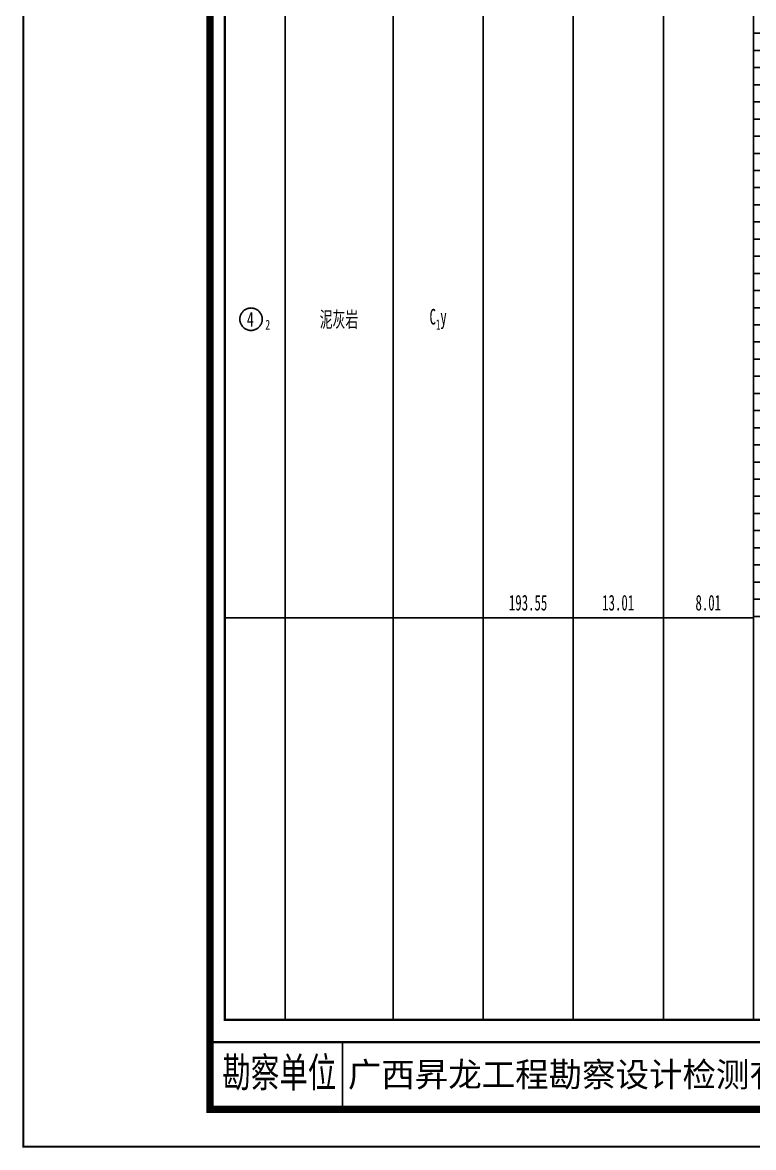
# Model space of a CAD drawing. Header units: millimetres. Extents: x 1264 to 9491, y 619 to 916.
# Drawn here: x 4604.6 to 4702.6, y 618.8 to 769.6 of the extents above; entities that cross this region are included whole.
import ezdxf
from ezdxf.enums import TextEntityAlignment as Align

# ---------------------------------------------------------------- set-up
doc = ezdxf.new("R2010")
doc.units = ezdxf.units.MM
doc.layers.add('GICAD_POU_TEXTS', color=7, linetype='Continuous')
doc.styles.add('HT', font='simhei.ttf')
doc.styles.add('LZ_FONT', font='simfang_0.ttf', dxfattribs={"width": 0.7, "height": 8})
doc.styles.add('成果图图块', font='simfang_0.ttf', dxfattribs={"height": 2.5})
doc.styles.add('成果图表体', font='simfang_0.ttf', dxfattribs={"width": 0.6, "height": 2.1})

# ---------------------------------------------------------------- blocks, each defined once
blk = doc.blocks.new('ZZT_DCBH_Y1.dwg22', base_point=(0.51, 0))
at = {"color": 7}
blk.add_polyline3d([(-1.52, 0.02, 0), (-1.52, -0.06, 0), (-1.52, -0.13, 0), (-1.51, -0.2, 0), (-1.5, -0.28, 0), (-1.48, -0.35, 0), (-1.46, -0.42, 0), (-1.44, -0.49, 0), (-1.41, -0.56, 0), (-1.38, -0.63, 0), (-1.35, -0.69, 0), (-1.31, -0.76, 0), (-1.27, -0.82, 0), (-1.23, -0.88, 0), (-1.18, -0.94, 0), (-1.14, -0.99, 0), (-1.09, -1.04, 0), (-1.03, -1.1, 0), (-0.98, -1.14, 0), (-0.92, -1.19, 0), (-0.86, -1.23, 0), (-0.8, -1.27, 0), (-0.73, -1.31, 0), (-0.67, -1.34, 0), (-0.6, -1.37, 0), (-0.53, -1.4, 0), (-0.46, -1.42, 0), (-0.39, -1.44, 0), (-0.32, -1.46, 0), (-0.25, -1.47, 0), (-0.17, -1.48, 0), (-0.1, -1.48, 0), (-0.02, -1.48, 0), (0.05, -1.48, 0), (0.12, -1.48, 0), (0.2, -1.47, 0), (0.27, -1.46, 0), (0.34, -1.44, 0), (0.41, -1.42, 0), (0.48, -1.4, 0), (0.55, -1.37, 0), (0.62, -1.34, 0), (0.68, -1.31, 0), (0.75, -1.27, 0), (0.81, -1.23, 0), (0.87, -1.19, 0), (0.93, -1.14, 0), (0.98, -1.1, 0), (1.04, -1.04, 0), (1.09, -0.99, 0), (1.13, -0.94, 0), (1.18, -0.88, 0), (1.22, -0.82, 0), (1.26, -0.76, 0), (1.3, -0.69, 0), (1.33, -0.63, 0), (1.36, -0.56, 0), (1.39, -0.49, 0), (1.41, -0.42, 0), (1.43, -0.35, 0), (1.45, -0.28, 0), (1.46, -0.2, 0), (1.47, -0.13, 0), (1.47, -0.06, 0), (1.48, 0.02, 0), (1.47, 0.09, 0), (1.47, 0.16, 0), (1.46, 0.24, 0), (1.45, 0.31, 0), (1.43, 0.38, 0), (1.41, 0.45, 0), (1.39, 0.52, 0), (1.36, 0.59, 0), (1.33, 0.66, 0), (1.3, 0.72, 0), (1.26, 0.79, 0), (1.22, 0.85, 0), (1.18, 0.91, 0), (1.13, 0.97, 0), (1.09, 1.02, 0), (1.04, 1.08, 0), (0.98, 1.13, 0), (0.93, 1.18, 0), (0.87, 1.22, 0), (0.81, 1.26, 0), (0.75, 1.3, 0), (0.68, 1.34, 0), (0.62, 1.37, 0), (0.55, 1.4, 0), (0.48, 1.43, 0), (0.41, 1.45, 0), (0.34, 1.47, 0), (0.27, 1.49, 0), (0.2, 1.5, 0), (0.12, 1.51, 0), (0.05, 1.51, 0), (-0.02, 1.52, 0), (-0.1, 1.51, 0), (-0.17, 1.51, 0), (-0.25, 1.5, 0), (-0.32, 1.49, 0), (-0.39, 1.47, 0), (-0.46, 1.45, 0), (-0.53, 1.43, 0), (-0.6, 1.4, 0), (-0.67, 1.37, 0), (-0.73, 1.34, 0), (-0.8, 1.3, 0), (-0.86, 1.26, 0), (-0.92, 1.22, 0), (-0.98, 1.18, 0), (-1.03, 1.13, 0), (-1.09, 1.08, 0), (-1.14, 1.02, 0), (-1.18, 0.97, 0), (-1.23, 0.91, 0), (-1.27, 0.85, 0), (-1.31, 0.79, 0), (-1.35, 0.72, 0), (-1.38, 0.66, 0), (-1.41, 0.59, 0), (-1.44, 0.52, 0), (-1.46, 0.45, 0), (-1.48, 0.38, 0), (-1.5, 0.31, 0), (-1.51, 0.24, 0), (-1.52, 0.16, 0), (-1.52, 0.09, 0), (-1.52, 0.02, 0)], dxfattribs=at)
at = {"layer": 'GICAD_POU_TEXTS', "color": 7, "style": '成果图图块', "width": 0.7}
blk.add_text('4', height=2, dxfattribs=at).set_placement((-0.11, -0.99), align=Align.CENTER)
blk.add_text('2', height=1.33, dxfattribs=at).set_placement((1.9, -1.39))
blk = doc.blocks.new('柱状图图框模板-(昇龙标准).dwg15', base_point=(27, 229))
blk.add_line((42.74, 4.95), (42.74, 13.95))
blk.add_line((42.74, 4.95), (42.74, 13.95))
for points, const_width in [([(0, 0), (210, 0), (210, 297), (0, 297)], 0.25), ([(25, 5), (205, 5), (205, 292), (25, 292)], 1), ([(27, 265), (203, 265), (203, 17), (27, 17)], 0.3)]:
    blk.add_lwpolyline(points, close=True, dxfattribs=dict(const_width=const_width))
at = {"const_width": 0.3}
blk.add_lwpolyline([(25, 14), (205, 14)], dxfattribs=at)
at = {"style": 'LZ_FONT', "width": 0.7}
blk.add_text('勘察单位', height=4, dxfattribs=at).set_placement((26.65, 7.95))
at = {"style": 'HT'}
blk.add_text('广西昇龙工程勘察设计检测有限公司', height=3.2865, dxfattribs=at).set_placement((43.48, 8.02))

msp = doc.modelspace()

# ---------------------------------------------------------------- hatches: boundary and pattern name
at = {"linetype": 'Continuous'}
h = msp.add_hatch(dxfattribs=at)
h.set_pattern_fill('GKNHY1', scale=0.5, style=0, pattern_type=2)
h.set_pattern_definition([(0, (0, 0), (0, 2.3), []), (45, (0, 0), (4e-16, 4.5999997), [3.252691, -6.5053825])])
h.paths.add_polyline_path([(4702.58, 689.79), (4717.07, 689.79), (4717.07, 769.89), (4702.58, 769.89)])

# ---------------------------------------------------------------- linework, layer by layer
at = {"color": 0}
for p, q in [((4631.76, 689.79), (4631.76, 769.89)), ((4639.81, 689.79), (4639.81, 769.89)), ((4631.76, 689.79), (4639.81, 689.79))]:
    msp.add_line(p, q, dxfattribs=at)
for points in [[(4631.76, 635.89), (4631.76, 819.89)], [(4639.81, 635.89), (4639.81, 819.89)], [(4639.81, 635.89), (4639.81, 819.89)], [(4654.3, 635.89), (4654.3, 819.89)], [(4654.3, 635.89), (4654.3, 819.89)], [(4666.37, 635.89), (4666.37, 819.89)], [(4666.37, 635.89), (4666.37, 819.89)], [(4678.44, 635.89), (4678.44, 819.89)], [(4678.44, 635.89), (4678.44, 819.89)], [(4690.51, 635.89), (4690.51, 819.89)], [(4690.51, 635.89), (4690.51, 819.89)], [(4702.58, 635.89), (4702.58, 819.89)], [(4702.58, 635.89), (4702.58, 819.89)], [(4639.81, 689.79), (4639.81, 769.89)], [(4654.3, 689.79), (4654.3, 769.89)], [(4654.3, 689.79), (4654.3, 769.89)], [(4666.37, 689.79), (4666.37, 769.89)], [(4666.37, 689.79), (4666.37, 769.89)], [(4678.44, 689.79), (4678.44, 769.89)], [(4678.44, 689.79), (4678.44, 769.89)], [(4690.51, 689.79), (4690.51, 769.89)], [(4690.51, 689.79), (4690.51, 769.89)], [(4702.58, 689.79), (4702.58, 769.89)], [(4639.81, 689.79), (4654.3, 689.79)], [(4654.3, 689.79), (4666.37, 689.79)], [(4666.37, 689.79), (4678.44, 689.79)], [(4678.44, 689.79), (4690.51, 689.79)], [(4690.51, 689.79), (4702.58, 689.79)], [(4631.76, 635.89), (4639.81, 635.89)], [(4639.81, 635.89), (4654.3, 635.89)], [(4654.3, 635.89), (4666.37, 635.89)], [(4666.37, 635.89), (4678.44, 635.89)], [(4678.44, 635.89), (4690.51, 635.89)], [(4690.51, 635.89), (4702.58, 635.89)], [(4702.58, 635.89), (4717.07, 635.89)]]:
    msp.add_lwpolyline(points, dxfattribs=at)

# ---------------------------------------------------------------- block references
for name, p in [('柱状图图框模板-(昇龙标准).dwg15', (4631.76, 847.89)), ('ZZT_DCBH_Y1.dwg22', (4635.79, 729.84))]:
    msp.add_blockref(name, p)

# ---------------------------------------------------------------- texts
at = {"color": 0, "style": '成果图表体', "width": 0.6}
for s, height, p in [('泥灰岩', 2.1, (4644.46, 728.79)), ('C', 2.1, (4659.18, 729.14)), ('y', 2.1, (4660.62, 729.14)), ('1', 1.4, (4660.04, 728.44)), ('193.55', 2.1, (4669.81, 690.79)), ('13.01', 2.1, (4682.31, 690.79)), ('8.01', 2.1, (4694.81, 690.79))]:
    msp.add_text(s, height=height, dxfattribs=at).set_placement(p)

doc.saveas('drawing.dxf')
